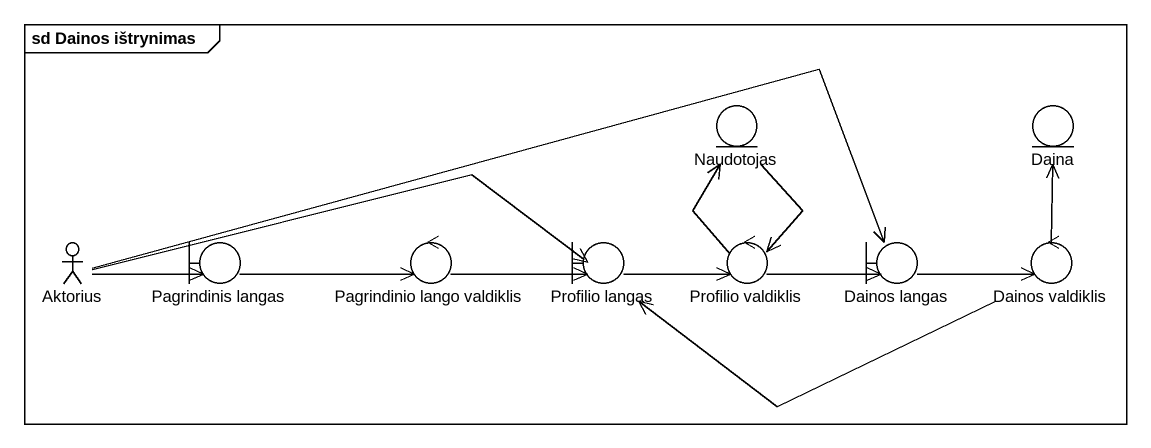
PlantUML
@startuml
mainframe sd Dainos ištrynimas
entity Naudotojas
entity Daina
actor Aktorius
boundary "Pagrindinis langas" as Pagrindinis_langas
control "Pagrindinio lango valdiklis" as Pagrindinio_lango_valdiklis
boundary "Profilio langas" as Profilio_langas
control "Profilio valdiklis" as Profilio_valdiklis
boundary "Dainos langas" as Dainos_langas
control "Dainos valdiklis" as Dainos_valdiklis
Naudotojas --> Profilio_valdiklis
Aktorius -right-> Pagrindinis_langas
Aktorius -right-> Profilio_langas
Aktorius -right-> Dainos_langas
Pagrindinis_langas -right-> Pagrindinio_lango_valdiklis
Pagrindinio_lango_valdiklis -right-> Profilio_langas
Profilio_langas -right-> Profilio_valdiklis
Profilio_valdiklis -up-> Naudotojas
Profilio_valdiklis -right-> Dainos_langas
Dainos_langas -right-> Dainos_valdiklis
Dainos_valdiklis -up-> Daina
Dainos_valdiklis -left-> Profilio_langas
@enduml
